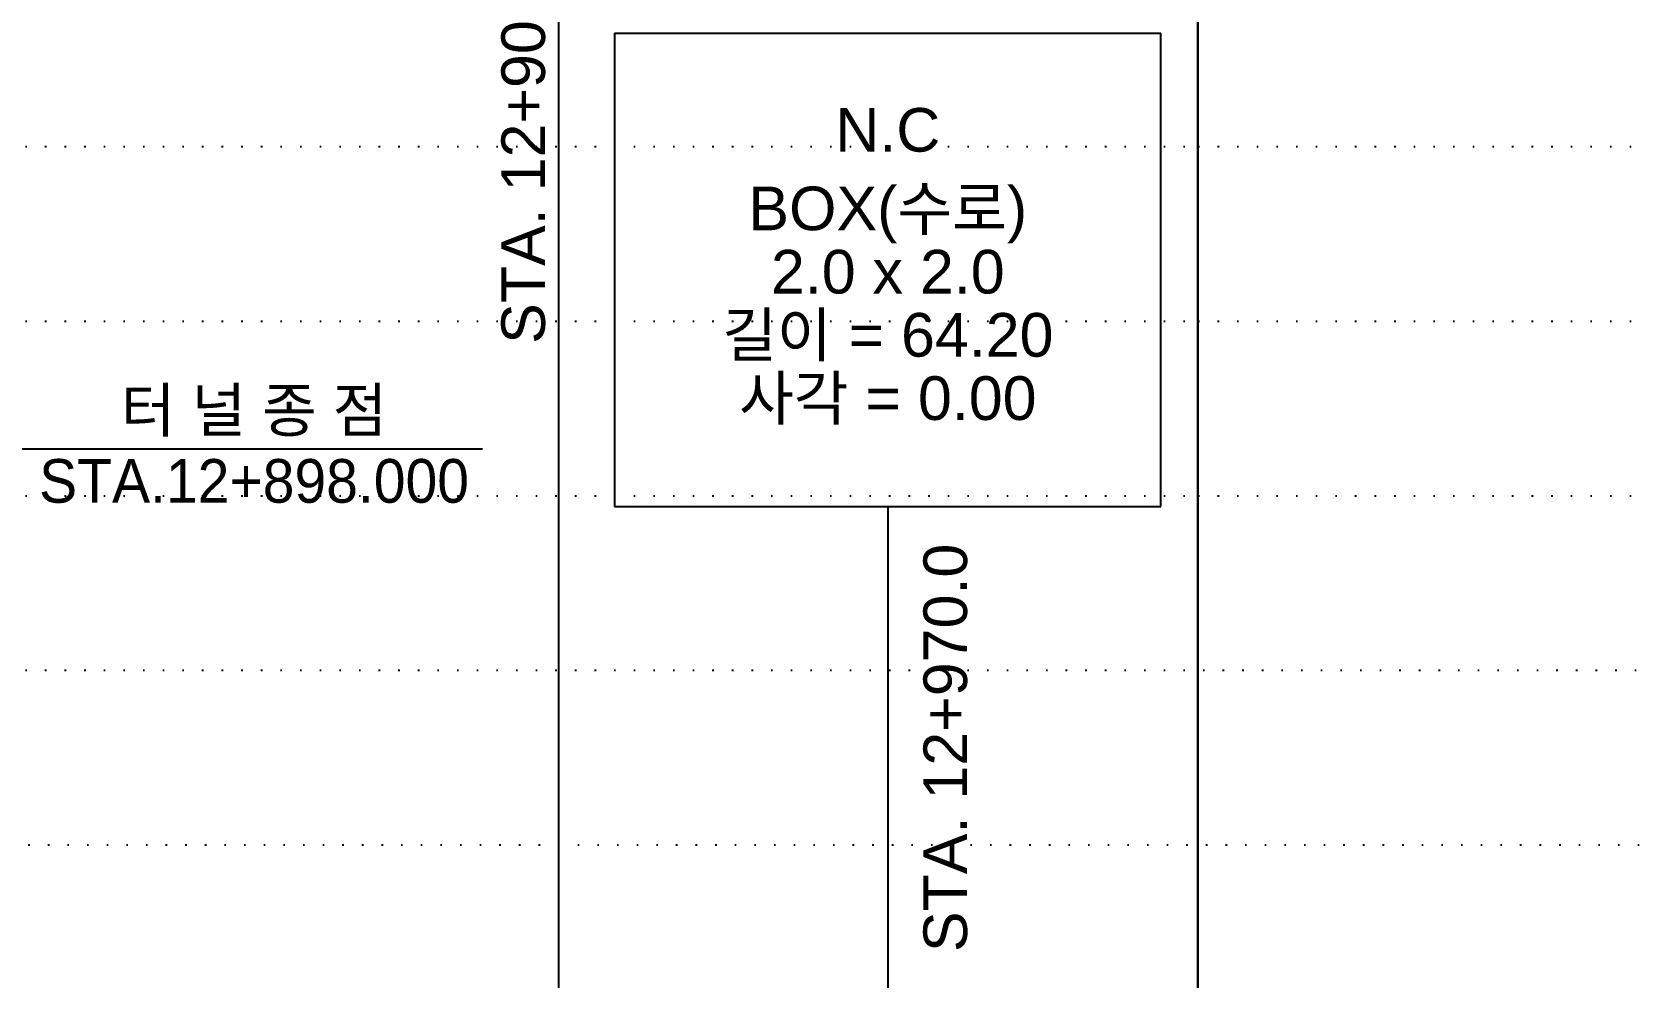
# Model space of a CAD drawing. Header units: millimetres. Extents: x -1499 to 6658, y -12483 to -6008.
# Drawn here: x 2156 to 2266.2, y -10910.2 to -10845.2 of the extents above; entities that cross this region are included whole.
import ezdxf
from ezdxf.enums import TextEntityAlignment as Align

# ---------------------------------------------------------------- set-up
doc = ezdxf.new("R2010")
doc.units = ezdxf.units.MM
doc.linetypes.add('A-DOTLN01H', pattern=[0.125, 0, -0.125])
for name, color, linetype in [('3공구_안성방향_CR-LEAT-NEW', 7, 'Continuous'), ('3공구_안성방향_CR-SSYM-NEW', 3, 'Continuous'), ('CR-GRID', 56, 'A-DOTLN01H'), ('CS-DIML', 1, 'Continuous'), ('CS-TEXT', 3, 'Continuous')]:
    doc.layers.add(name, color=color, linetype=linetype)
doc.layers.add('_와꾸', color=7, linetype='Continuous', plot=False)
doc.styles.add('ST1', font='Dotum.TTF')
doc.styles.get("Standard").update_dxf_attribs({"font": 'arial.ttf'})

msp = doc.modelspace()

# ---------------------------------------------------------------- linework, layer by layer
at = {"layer": '3공구_안성방향_CR-SSYM-NEW', "color": 3}
for p, q in [((2192.21, -10917.27), (2192.21, -10837.06)), ((2196.04, -10845.27), (2196.04, -10877.8)), ((2196.04, -10845.27), (2233.61, -10845.27)), ((2233.61, -10877.8), (2233.61, -10845.27)), ((2196.04, -10877.8), (2233.61, -10877.8))]:
    msp.add_line(p, q, dxfattribs=at)
msp.add_lwpolyline([(2214.83, -10877.8), (2214.83, -10912.39), (2226.16, -10912.39)], dxfattribs=at)
at = {"layer": '_와꾸', "color": 7, "true_color": 0xffffff}
for points in [[(2236.16, -11033.06), (3036.16, -11033.06), (3036.16, -10517.06), (2236.16, -10517.06)], [(1436.16, -11213.06), (2236.16, -11213.06), (2236.16, -10697.06), (1436.16, -10697.06)]]:
    msp.add_lwpolyline(points, close=True, dxfattribs=at)
at = {"layer": 'CR-GRID', "linetype": 'A-DOTLN01H', "ltscale": 10}
for p, q in [((696.16, -10853.06), (2236.16, -10853.06)), ((696.16, -10865.06), (2236.16, -10865.06)), ((2236.16, -10865.06), (6196.16, -10865.06)), ((696.16, -10877.06), (2236.16, -10877.06)), ((2236.16, -10877.06), (6196.16, -10877.06)), ((696.16, -10889.06), (6196.16, -10889.06)), ((1436.16, -10901.06), (6196.16, -10901.06))]:
    msp.add_line(p, q, dxfattribs=at)
at = {"layer": 'CR-GRID', "color": 6, "linetype": 'A-DOTLN01H', "ltscale": 10}
msp.add_line((2236.16, -10853.06), (6196.16, -10853.06), dxfattribs=at)
at = {"layer": 'CS-DIML'}
msp.add_line((2186.96, -10873.86), (2154.16, -10873.86), dxfattribs=at)

# ---------------------------------------------------------------- texts
at = {"layer": '3공구_안성방향_CR-LEAT-NEW', "color": 3}
for s, p in [('STA. 12+905.0', (2191.25, -10866.62)), ('STA. 12+970.0', (2220.28, -10908.43))]:
    msp.add_text(s, height=3, rotation=90, dxfattribs=at).set_placement(p)
for s, p in [('N.C', (2214.83, -10853.41)), ('BOX(수로)', (2214.83, -10858.81)), ('2.0 x 2.0', (2214.83, -10863.16)), ('길이 = 64.20', (2214.83, -10867.5)), ('사각 = 0.00', (2214.83, -10871.85))]:
    msp.add_text(s, height=3, dxfattribs=at).set_placement(p, align=Align.CENTER)
at = {"layer": 'CS-TEXT', "style": 'ST1'}
for s, p in [('터 널 종 점', (2171.24, -10872.67)), ('STA.12+898.000', (2171.24, -10877.54))]:
    msp.add_text(s, height=3, rotation=359.9994, dxfattribs=at).set_placement(p, align=Align.CENTER)

doc.saveas('drawing.dxf')
